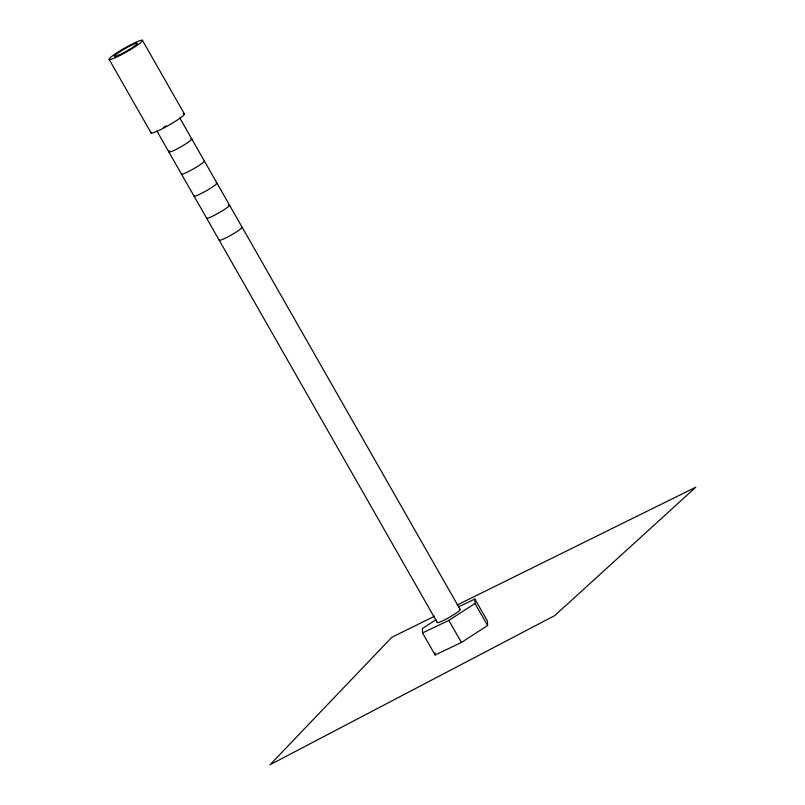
<?xml version="1.0" encoding="UTF-8"?>
<svg xmlns="http://www.w3.org/2000/svg" width="805" height="805" viewBox="0 0 805 805"><rect width="100%" height="100%" fill="white"/><g stroke="black" fill="none" stroke-linecap="round" stroke-linejoin="round"><path stroke-width="1.21" d="M436.018 619.739L422.404 628.544L422.524 632.941L435.113 654.998L461.416 642.45L487.599 625.515L487.468 621.128L474.89 599.071L458.448 606.91M422.524 632.941L448.838 620.393L475.01 603.458L474.89 599.071M434.63 616.157L391.844 637.278L270.057 764.75L554.796 615.553L695.792 487.196L457.139 605.038M475.01 603.458L487.599 625.515M142.374 40.25L184.305 113.777M179.716 117.832L460.098 609.385M448.838 620.393L461.416 642.45M156.945 131.064L437.316 622.617M109.218 59.51L151.159 133.026M435.042 652.795L435.113 654.998M241.238 227.08A13.202 1.469 -29.7 0 1 232.172 234.497A13.202 1.469 -29.7 0 1 219.242 239.86M459.313 609.405A13.202 1.469 -29.7 0 1 450.247 616.821A13.202 1.469 -29.7 0 1 437.306 622.185M228.66 205.023A13.202 1.469 -29.7 0 1 219.594 212.44A13.202 1.469 -29.7 0 1 206.664 217.803M216.082 182.966A13.202 1.469 -29.7 0 1 207.016 190.382A13.202 1.469 -29.7 0 1 194.075 195.746M204.279 160.899A13.202 1.469 -29.7 0 1 192.928 169.181A13.202 1.469 -29.7 0 1 181.497 173.689M190.916 138.863A13.202 1.469 -29.7 0 1 180.35 147.124A13.202 1.469 -29.7 0 1 169.684 150.777M166.273 125.902A13.202 1.469 -29.7 0 1 163.365 127.411M183.168 113.797A19.219 2.143 -29.7 0 1 169.966 124.584A19.219 2.143 -29.7 0 1 151.149 132.392M115.658 57.527A19.219 2.143 -29.7 0 0 142.384 40.884A19.219 2.143 -29.7 0 0 119.351 51.228A19.219 2.143 -29.7 0 0 115.658 57.527M118.828 55.132A13.202 1.469 -29.7 0 0 137.192 43.701A13.202 1.469 -29.7 0 0 121.364 50.806A13.202 1.469 -29.7 0 0 118.828 55.132"/></g></svg>
